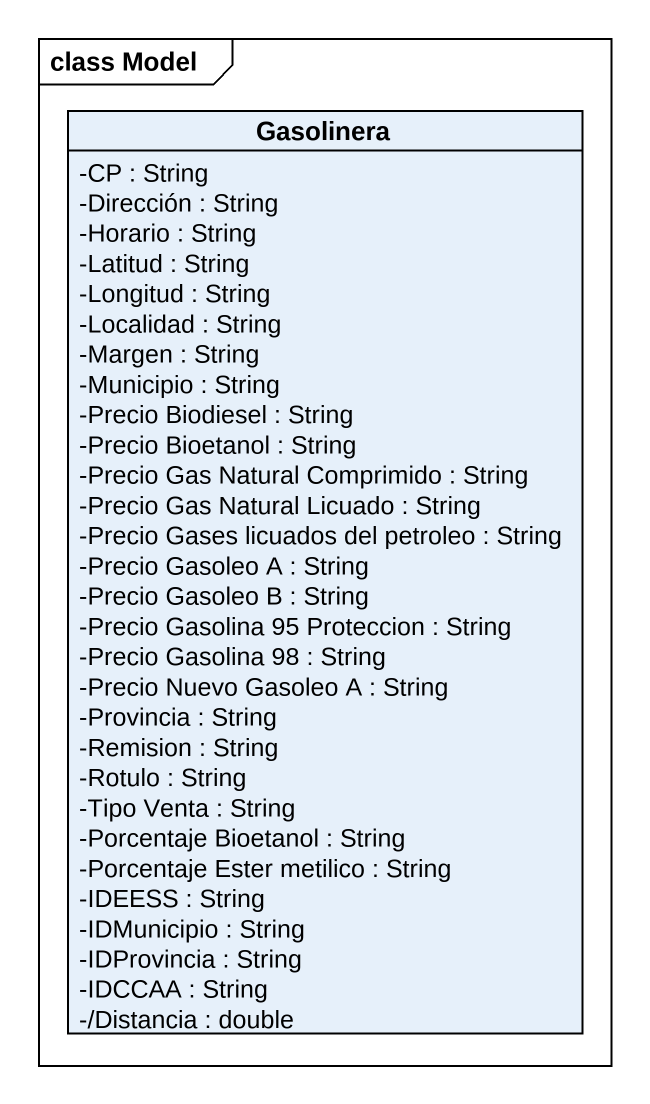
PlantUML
@startuml
mainframe class Model
hide circle
hide empty members
skinparam classAttributeIconSize 0
class Gasolinera {
  -CP : String
  -Dirección : String
  -Horario : String
  -Latitud : String
  -Longitud : String
  -Localidad : String
  -Margen : String
  -Municipio : String
  -Precio Biodiesel : String
  -Precio Bioetanol : String
  -Precio Gas Natural Comprimido : String
  -Precio Gas Natural Licuado : String
  -Precio Gases licuados del petroleo : String
  -Precio Gasoleo A : String
  -Precio Gasoleo B : String
  -Precio Gasolina 95 Proteccion : String
  -Precio Gasolina 98 : String
  -Precio Nuevo Gasoleo A : String
  -Provincia : String
  -Remision : String
  -Rotulo : String
  -Tipo Venta : String
  -Porcentaje Bioetanol : String
  -Porcentaje Ester metilico : String
  -IDEESS : String
  -IDMunicipio : String
  -IDProvincia : String
  -IDCCAA : String
  -/Distancia : double
}
@enduml
